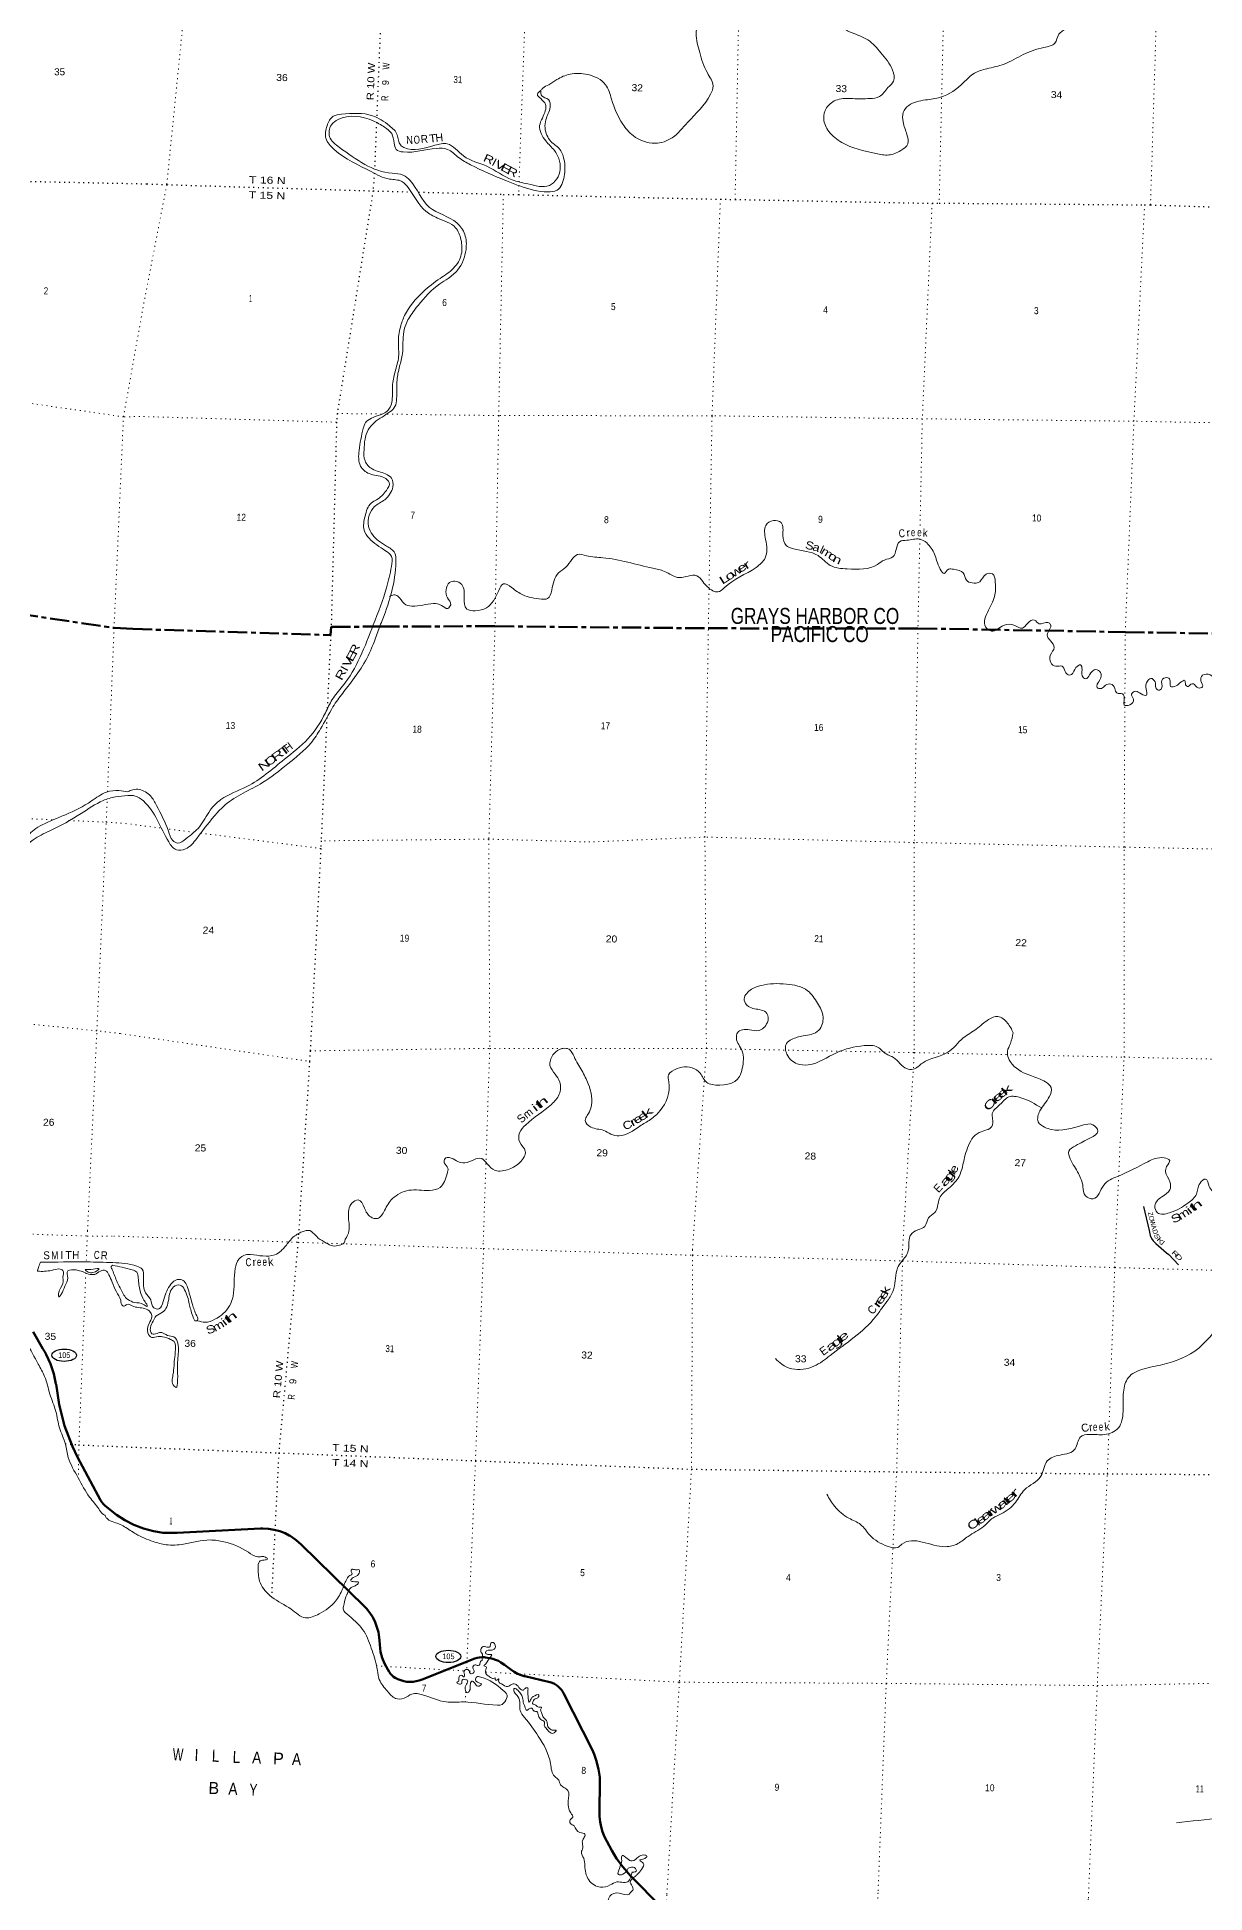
# Model space of a CAD drawing. Header units: feet. Extents: x -757852 to -501257, y -360805 to -170898.
# Drawn here: x -725307 to -696140, y -279945 to -233572 of the extents above; entities that cross this region are included whole.
import ezdxf
from ezdxf.enums import TextEntityAlignment as Align

# ---------------------------------------------------------------- set-up
doc = ezdxf.new("R2010")
doc.units = ezdxf.units.FT
doc.header["$LTSCALE"] = 80
doc.linetypes.add('DOTTED', pattern=[1.5, 0.3, -1.2])
doc.linetypes.add('LONG_DASH_SHORT_DASH', pattern=[9.9, 6, -1.2, 1.5, -1.2])
for name, color, linetype, lineweight in [('11', 7, 'LONG_DASH_SHORT_DASH', 60), ('17', 7, 'Continuous', 25), ('23', 7, 'Continuous', 70), ('29', 7, 'Continuous', 25), ('39', 7, 'Continuous', 13), ('41', 7, 'Continuous', 13), ('6', 7, 'DOTTED', 25), ('7', 7, 'DOTTED', 13)]:
    doc.layers.add(name, color=color, linetype=linetype, lineweight=lineweight)
doc.layers.add('12', color=7, linetype='Continuous')
doc.layers.add('30', color=7, linetype='Continuous')

msp = doc.modelspace()

# ---------------------------------------------------------------- linework, layer by layer
at = {"layer": '11'}
for p, q in [((-722914.39, -248361.37), (-717975.99, -248516.07)), ((-717962.57, -248307.09), (-716739.82, -248302.72))]:
    msp.add_line(p, q, dxfattribs=at)
for points in [[(-754306.38, -246500.96), (-748082.39, -246803), (-742945.33, -246999.35), (-737790.86, -247216.36), (-732698.64, -247435.43), (-728117.3, -247634.34), (-723385.15, -248336.73), (-723385.15, -248336.73), (-722914.39, -248361.37)], [(-717962.5, -248304.62), (-717962.57, -248307.09), (-717975.99, -248516.07)], [(-716739.82, -248302.72), (-713871.17, -248292.46), (-708541.14, -248345.58), (-703306.31, -248347.97), (-698128.04, -248439.5), (-692718.48, -248526.84), (-691470.39, -248582.53)]]:
    msp.add_lwpolyline(points, dxfattribs=at)
at = {"layer": '17'}
for centre in [(-724631.55, -266509.94), (-715036.39, -274036.05)]:
    msp.add_ellipse(centre, major_axis=(-309.24, 1), ratio=0.500121, dxfattribs=at)
at = {"layer": '23'}
for points in [[(-723607.9, -270274.83), (-723650.31, -270233), (-723691.1, -270183.27), (-723726.47, -270129.55), (-724302.08, -269053.89), (-724426.2, -268788.91), (-724619.49, -268272.19), (-724757.7, -267738.11), (-724834.04, -267233.46), (-724836.15, -267222.86), (-724892.17, -266971.33), (-724974.17, -266727.04), (-725081.26, -266492.65), (-725116.18, -266428.1), (-725161.94, -266352.38), (-725406.68, -265926.5)], [(-715841.33, -274658.16), (-715918.56, -274669.41), (-715996.54, -274672.51), (-716074.42, -274667.45), (-716151.34, -274654.28), (-716226.46, -274633.14), (-716298.96, -274604.26), (-716368.05, -274567.97), (-716402.45, -274546.23), (-716436.39, -274516.13), (-716479.4, -274470.43), (-716517.4, -274420.48), (-716549.97, -274366.84), (-716632.7, -274215.89), (-716687.44, -274071.88), (-716726.83, -273922.95), (-716742.16, -273836.99), (-716757, -273635.05), (-716764.47, -273564.26), (-716784.39, -273432.28), (-716818, -273303.1), (-716864.92, -273178.15), (-716924.65, -273058.79), (-716996.53, -272946.32), (-717079.77, -272841.98), (-717122.83, -272795.81), (-718713.49, -271239.58), (-718840.99, -271127.71), (-718961, -271042.4), (-718986.05, -271024.59), (-719011, -271011.74), (-719113.09, -270959.13), (-719246.32, -270907.28), (-719384.24, -270869.64), (-719525.34, -270846.62), (-719668.08, -270838.48), (-719725.93, -270839.44), (-721807.63, -270950.1), (-722162.79, -270945.21), (-722404.38, -270906.77), (-722650.01, -270841.29), (-722887.46, -270750.49), (-723114.11, -270635.37), (-723327.49, -270497.19), (-723607.9, -270274.83)], [(-702622, -287474.05), (-710486, -279518.05), (-710677.38, -279292.52), (-710832.7, -279082.8), (-710952.67, -278881.8), (-711077, -278650.05), (-711133.29, -278541.23), (-711183.79, -278420.3), (-711221.38, -278294.76), (-711245.64, -278165.97), (-711256.3, -278035.36), (-711256.67, -278019.06), (-711254.03, -277061.06), (-711254.4, -277053.8), (-711265.16, -276953.25), (-711286.36, -276854.37), (-711344.35, -276630.07), (-711396.92, -276474.95), (-711445.16, -276366.12), (-712148.25, -274968.17), (-712176.6, -274917.57), (-712210.07, -274870.2), (-712248.32, -274826.6), (-712290.91, -274787.24), (-712337.39, -274752.54), (-712387.24, -274722.89), (-712439.91, -274698.61), (-712494.84, -274679.97), (-712504.37, -274677.38), (-713129, -274530.05), (-713140.09, -274527.43), (-713214.64, -274504.96), (-713305.56, -274467.95), (-713392.11, -274421.64), (-713473.35, -274366.54), (-713632, -274248.05), (-713720.83, -274187.8), (-713786.52, -274149.42), (-713855.86, -274118.12), (-713928.09, -274094.24), (-714002.43, -274078.04), (-714010.63, -274076.75), (-714109.95, -274060.73), (-714140.23, -274057.94), (-714199.41, -274057.21), (-714258.35, -274062.66), (-714316.39, -274074.25), (-714372.9, -274091.84), (-715692.5, -274611.86), (-715765.7, -274638.91), (-715841.33, -274658.16)]]:
    msp.add_lwpolyline(points, dxfattribs=at)
at = {"layer": '29'}
msp.add_lwpolyline([(-697671.91, -262794.57), (-697527.54, -263390.47), (-697502.27, -263521.65), (-697473.51, -263592.62), (-697431.68, -263649.66), (-697367.13, -263720.2), (-697095.4, -263947.08), (-697043.44, -263989.55), (-696799.75, -264249.47)], dxfattribs=at)
at = {"layer": '39'}
msp.add_line((-714194.66, -274135.07), (-714184.53, -273977.75), dxfattribs=at)
for points in [[(-698415.83, -231858.21), (-698374.96, -232252.81), (-698455.9, -232741.86), (-698631.81, -233093.64), (-698853.02, -233174.55), (-699620.18, -233378.45), (-699786.17, -233501.02), (-699884.27, -233719.93), (-700160.5, -233829.64), (-700679.78, -234009.65), (-701152.24, -234245.19), (-701587.49, -234362.93), (-701897.92, -234473.78), (-702165.3, -234708.5), (-702745.69, -235076.15), (-703119.33, -235143.13), (-703536.96, -235279.43), (-703674.17, -235455.07), (-703678.16, -235688.45), (-703579.86, -236008.96), (-703559.54, -236234.91), (-703736.92, -236409.53), (-704035.19, -236516.66), (-704357.92, -236480.27), (-705207.24, -236205.05), (-705529.89, -235931.16), (-705660.38, -235611.84), (-705587.05, -235339.97), (-705318.43, -235135.47), (-704931.77, -235109.08), (-704507.56, -235107.8), (-704269.05, -235057.51), (-704058.28, -234835.44), (-703917.32, -234669.96), (-703942.47, -234397.6), (-704230.85, -233963.56), (-704558.33, -233643.25), (-704963.72, -233459.84), (-705335.46, -233218.91), (-705536.7, -232992.39), (-705696.89, -232889.69), (-706595.94, -232828.57), (-706717.36, -232781.2), (-706634.5, -232608.2), (-706431.78, -232073.94), (-706451.65, -231908.39), (-706746.82, -231894.84), (-707251.38, -232206.05), (-707743.93, -232519.58), (-708006.11, -232708.14), (-708485.41, -232897.22), (-708765.31, -233149.74), (-708844.12, -233477.82), (-708757.99, -233959.05), (-708565.96, -234465.11), (-708423.62, -234792.78), (-708485.25, -235000.54), (-709060.22, -235704.45), (-709446, -236087.12), (-709871.72, -236225.23), (-710417.64, -236034.21), (-710681.56, -235743.7), (-710959.04, -235120.74), (-711108.64, -234762.69), (-711552.45, -234509.87), (-711996.44, -234498.57), (-712325.58, -234633.1), (-712529.9, -234760.74), (-712678.99, -234851.54), (-712726.64, -234906.69)], [(-723045.41, -252526.6), (-723012.63, -252522.59), (-722970.83, -252519.04), (-722910.12, -252524.96), (-722883.94, -252529.36), (-722654.1, -252660), (-722020.97, -253680.47), (-721827.1, -253880.64), (-721599.36, -253858.26), (-721321.26, -253597.64), (-720804.04, -252950.63), (-720610.17, -252760.32), (-719681.11, -252202.29), (-719047.9, -251735.34), (-718465.33, -251204.72), (-718229.3, -250860.51), (-717917.58, -250308.9), (-717798.36, -250128.77), (-717546.73, -249803.07), (-716953.13, -248844.02), (-716817.09, -248479.15), (-716672.81, -248106.44), (-716344.7, -246683.73), (-716375.22, -246463.56), (-716581.82, -246289.24), (-716934.35, -246004.52), (-717029.62, -245800.82), (-717014.29, -245517.42), (-716878.11, -245303.51), (-716624.39, -245130.83), (-716423.09, -244807.88), (-716455.82, -244595.7), (-716601.75, -244485.32), (-716936.36, -244364.09), (-717116.12, -244162.26), (-717141.07, -243881.86), (-717037.83, -243385.33), (-716880.28, -243200.14), (-716495.55, -242936.2), (-716369.58, -242806.56), (-716328.3, -242608.35), (-716318.19, -242137.63), (-716255.36, -241805.11), (-716182.74, -241482.91), (-716148.47, -240932.29), (-716023.35, -240601.36), (-715789.86, -240277.22), (-715251.32, -239739.43), (-715040.72, -239601.89), (-714806.26, -239396.51), (-714593.86, -238876.6), (-714626.42, -238501.4), (-714822.14, -238216.65), (-715507.68, -237826.84), (-715988.99, -237156.43), (-716162.37, -237019.18), (-716440.69, -236975.86), (-717754.88, -236328.53), (-718003.29, -236060.56), (-717957.57, -235767.86), (-717787.09, -235627.28), (-716913.53, -235663.6), (-716630.12, -235821.77), (-716451.34, -235983.31), (-716391.05, -236218.32), (-716336.98, -236382.73), (-716167.61, -236441.39), (-715337.05, -236351.82), (-715054.24, -236377.13), (-714778.05, -236581.41), (-714483.11, -236760), (-713584.82, -237163.27), (-713248.4, -237292.59), (-712552.62, -237441.13), (-712320.24, -237394.71), (-712142.74, -237059.08), (-712149.49, -236618.11), (-712265.46, -236359.54), (-712471.96, -236181.19), (-712620.02, -235841.3), (-712600.68, -235636.49), (-712492.1, -235323.25), (-712537.51, -235134.91), (-712701.88, -235038.15), (-712726.64, -234906.69)], [(-712726.64, -234906.69), (-712811.5, -235001.14), (-712727.85, -235109.94), (-712608.77, -235247.83), (-712688.04, -235594.01), (-712755.23, -235783.51), (-712604.24, -236165.75), (-712387.3, -236406.76), (-712275.9, -236608.86), (-712327.16, -237116.78), (-712510.21, -237277.16), (-713048.06, -237241.34), (-713441.5, -237140.75), (-714078.01, -236798.49), (-714656.37, -236540.23), (-715066.8, -236239.95), (-715373.25, -236274.42), (-716144.67, -236331.27), (-716233.47, -236266.62), (-716313.39, -236012.99), (-716506.59, -235786.67), (-716932.37, -235536.32), (-717701.41, -235500.65), (-717913.8, -235551.6), (-718066.62, -235787.23), (-718094.73, -236098.48), (-717888.92, -236381.48), (-716964.27, -236932.35), (-716506.7, -237119.1), (-716196.6, -237177.31), (-716022.19, -237352.83), (-715600.52, -237919.08), (-715309.49, -238093.54), (-714857.34, -238334.5), (-714720.24, -238631.85), (-714711.58, -238998.39), (-714903.46, -239345.74), (-715243.79, -239602.76), (-715662.48, -239936.28), (-716127.97, -240526.24), (-716234.02, -240819.42), (-716284.08, -241202.57), (-716279.13, -241556.94), (-716367.37, -241939.13), (-716430.82, -242295.78), (-716439.72, -242641.75), (-716519.96, -242869.16), (-716763.12, -243021.97), (-717103.59, -243206.53), (-717159.6, -243352.04), (-717264.14, -243898.85), (-717228.02, -244292.26), (-717015.76, -244480.82), (-716644.36, -244578.83), (-716510.85, -244702.99), (-716584.23, -244898.37), (-716827.45, -245131.7), (-716960.27, -245214.87), (-717115.51, -245545.03), (-717138.53, -245892.65), (-717017.04, -246092.99), (-716604.97, -246407.4), (-716457.81, -246548.01), (-716456.24, -246799.64), (-716578.44, -247329.91), (-716909.94, -248259.41), (-717677.16, -249793.72), (-717937.03, -250127.26), (-718106.29, -250455.05), (-718539.08, -251102.2), (-719131.34, -251618.49), (-720067.57, -252299.13), (-720715.24, -252624.81), (-720985.51, -252893.68), (-721251.37, -253303.55), (-721590.88, -253606.88), (-721796.69, -253714.36), (-721915.57, -253646.92), (-722026.09, -253410.63), (-722327.32, -252772.98), (-722475.95, -252533.71), (-722755.29, -252373.63), (-722914.21, -252377.64), (-723042.89, -252431.15)], [(-716506.08, -247550.78), (-716396.11, -247509.66), (-716296.43, -247542.38), (-716142.43, -247729.46), (-715947, -247790.79), (-715402.55, -247726.15), (-715208.71, -247771.34), (-715049.85, -247847.84), (-714977.1, -247755.09), (-715059.14, -247583.93), (-715092.19, -247383.83), (-715007.12, -247202.84), (-714871.53, -247168.05), (-714702.83, -247252.85), (-714638.89, -247580.54), (-714577.83, -247863.88), (-714367.82, -247905.45), (-714084.54, -247834.16), (-713775.77, -247397.21), (-713660.97, -247233.07), (-713456.27, -247324.83), (-713175.6, -247511.1), (-712711.84, -247613.48), (-712556.78, -247603.34), (-712454.81, -247390.57), (-712284.97, -246962.15), (-712104.4, -246819.82), (-711948.6, -246624.52), (-711808.78, -246503.29), (-711588.35, -246531.04), (-711175.53, -246581.8), (-709931.83, -246842.9), (-709640.37, -246922.78), (-709266.46, -247079.22), (-709046.28, -247038.53), (-708827.04, -247034.05), (-708677.98, -247178.73), (-708426.57, -247408.55), (-708304.69, -247437.81), (-708145.14, -247331.17), (-707350.03, -246822.06), (-707122.87, -246588.32), (-707110.92, -246123.68), (-707105.93, -245773.59), (-706917.79, -245649.57), (-706726.22, -245704.76), (-706678.25, -246028.02), (-706598.17, -246275.61), (-706417.37, -246358.71), (-705802.58, -246529.34), (-705495.23, -246772.65), (-705071.34, -246861.93), (-704312.53, -246748.4), (-704144.89, -246639.95), (-703929.71, -246558.88), (-703850.57, -246373.71), (-703765.19, -246180.65), (-703581.33, -246145.07), (-703266.99, -246116.84), (-703088.51, -246211.96), (-702894.65, -246490.63), (-702749.48, -246864.66), (-702651.77, -246973.83), (-702542.55, -246869.93), (-702415.93, -246871.14), (-702173, -246961.86), (-702095.29, -247144.98), (-701954.26, -247210.96), (-701764.53, -247181.58), (-701604.81, -246990.41), (-701445.89, -246986.4), (-701374.37, -247175.4), (-701382.85, -247505.28), (-701545.63, -247893.62), (-701616.72, -248312.47), (-701472.65, -248416.77), (-701165.4, -248273.64), (-700887.95, -248272.65), (-700698.8, -248343.88), (-700571.04, -248222.34), (-700396.04, -248140.25), (-700275.87, -248235.89), (-700059.87, -248201.14), (-699996.67, -248245.01), (-700075.93, -248512.7), (-699993.26, -248659.72), (-699902.98, -248823.04), (-700000.57, -249021.83), (-699991.01, -249197.18), (-699864.87, -249294.99), (-699707.96, -249290.93), (-699630.91, -249421.71), (-699518.72, -249515.14), (-699469.99, -249496.25), (-699359.06, -249325.98), (-699242.74, -249258.49), (-699205.45, -249372.15)], [(-699205.45, -249372.15), (-699172.61, -249580.3), (-699119.09, -249609.84), (-699017.86, -249503.73), (-698863.82, -249376.82), (-698744.98, -249446.27), (-698761.85, -249633.02), (-698831.16, -249826.49), (-698725.15, -249847.31), (-698618.61, -249769.51), (-698491.16, -249738.53), (-698389.38, -249845.79), (-698336.03, -249959.86), (-698193.96, -249985.61), (-698153.02, -250113.46), (-698156.64, -250254.26), (-698014, -250257.89), (-697923.89, -250115.26), (-697972.92, -249989.23), (-697870.55, -249917.36), (-697731.58, -249985.3), (-697595.64, -250014.93), (-697607.83, -249863.66), (-697572.57, -249665.3), (-697492.4, -249596.89), (-697384.08, -249684.19), (-697365.5, -249821.52), (-697299.01, -249893.66), (-697210.86, -249827.47), (-697214.24, -249646.24), (-697089.82, -249576.95), (-697012.66, -249625.2), (-696996.97, -249796.69), (-696857.94, -249784.12), (-696740.99, -249692.5), (-696637.29, -249646.83), (-696619.94, -249753.95), (-696574.87, -249799.38), (-696491.05, -249745.15), (-696424.34, -249730.75), (-696310.41, -249834.29), (-696199.08, -249804.92), (-696239.61, -249660.98), (-696195.75, -249519.19), (-696006.44, -249505.89), (-695873.91, -249668.27), (-695741.44, -249832.66), (-695636.09, -249801.13), (-695591.59, -249868.68), (-695549.73, -250038.82), (-695440.32, -250005.37), (-695272.52, -249890.89), (-695171.31, -250020.27), (-695064.55, -250167.9), (-694926.79, -250127.13), (-694893.76, -250015.25), (-694957.31, -249906.96), (-694965.6, -249838.32), (-694884.11, -249874.61), (-694855.52, -249857.22), (-694859.93, -249716.22), (-694822.72, -249598.41), (-694724.65, -249693.49), (-694569.35, -249751.79), (-694492.27, -249647.08), (-694376.05, -249583.61), (-694252.16, -249534.44), (-694224.22, -249386.2), (-694232.49, -249239.06), (-694094.18, -249254.66), (-693991.36, -249243.19), (-693946.63, -249145.7), (-694010.24, -249039.42), (-693907, -249011.86), (-693776.52, -249019.2), (-693791.81, -248910.13), (-693827.7, -248820.65), (-693708.39, -248715), (-693563.26, -248622.08), (-693538.71, -248761.59), (-693459.39, -248882.36), (-693392.46, -248781.41), (-693267.94, -248629.6), (-693123.54, -248564.84), (-693026.32, -248458.63), (-693138.91, -248302.79), (-693065.55, -248264.4), (-692866.76, -248273.49), (-692760.27, -248197.7), (-692788.58, -247969.54), (-692696, -247887.36), (-692591.33, -247960.47), (-692472.86, -248044), (-692251.82, -248047.61), (-692110.62, -248029.06), (-692136.31, -247933.81), (-692213.73, -247895.61)], [(-726904.41, -250618.61), (-726965.54, -250520.16), (-726993.09, -250503.2), (-726904.73, -250499.96), (-726893.83, -250536.5), (-726826.2, -250619.07), (-726838.41, -250753.42), (-726957.01, -250954.79), (-727074.99, -251264.76), (-727238.99, -251571.28), (-727292.34, -251867.21), (-727268.79, -252012.74), (-727233.66, -252044.01), (-727153.5, -251982.19), (-727080.23, -251948.31), (-727072.84, -252033), (-727200.09, -252125.51), (-727209.61, -252173.47), (-727201.21, -252290.36), (-727213.61, -252495.09), (-727240.91, -252534.44), (-727299.9, -252753.78), (-727433.91, -252934.55), (-727830.56, -253111.06), (-728195.09, -253286.56), (-728463.55, -253597.82), (-728616.79, -253751.85), (-728689.8, -253842.05), (-728695.5, -253896.16), (-728575.08, -253893.93), (-728219.69, -253818.68), (-727648.75, -253778.39), (-727069.61, -253861.02), (-726691.05, -254007.7), (-726397.72, -254057.18), (-726035.89, -253903.7), (-725534.66, -253525.39), (-725383.74, -253381.34), (-725181.22, -253255.02), (-724599.7, -253003.91), (-723949.11, -252660.48), (-723571.12, -252439.14), (-723263.02, -252400.61), (-723042.89, -252431.15)], [(-723045.41, -252526.6), (-723350.12, -252556.72), (-723659.92, -252649.5), (-724209.62, -252974), (-724991.4, -253407.81), (-725407.59, -253631.96), (-725902.18, -254054.72), (-726205.4, -254193.96), (-726673.32, -254211.36), (-727182.2, -254062.57), (-727861.17, -254029.08), (-728634.06, -254177.62), (-728975.79, -254329.71), (-729501.57, -254787.69), (-730165.49, -255623.38), (-730654.87, -256265.5), (-730929.34, -256833.96), (-730974.36, -257313.15), (-730866.51, -257779.06), (-730671.93, -258229.62), (-730311.77, -258773.88), (-729931.58, -259190.07), (-729342.41, -259787.81), (-728837.65, -260326.58), (-728217.86, -260778.49), (-727663.39, -261073.5), (-727287.52, -261177.87), (-727122.32, -261219.28), (-727081.61, -261200.46), (-727075.79, -261142.32), (-727127.52, -261064.28), (-727313.76, -260925.68), (-727574.59, -260734.45), (-727862.85, -260586.6), (-728263.71, -260254.21), (-728586.29, -259727.22), (-728638.66, -259154.47), (-728657.39, -258661.21), (-728705.11, -258583.29), (-728711.81, -258540.84), (-728644, -258424.34), (-728581.5, -258285.55), (-728613.75, -258097.52), (-728625.91, -258036.81), (-728544.62, -258003.18), (-728426.26, -258002.89), (-728392.95, -258092.42), (-728442.35, -258197.44), (-728456.75, -258402.1), (-728428.63, -258722.72), (-728459.68, -259333.06), (-728401.93, -259604.34), (-728259.21, -259852.17), (-728092.25, -260094.73), (-727845.51, -260287.52), (-727344.02, -260544.66), (-727117.07, -260664.43), (-726998.4, -260654.1), (-726964.39, -260592.84), (-726983.75, -260505.76), (-727057.64, -260431.03), (-727179.57, -260352.78), (-727219.21, -260273.1), (-727228.11, -260172.28), (-727299.94, -260031.26), (-727382.36, -259908), (-727406.72, -259852.94), (-727386.68, -259853.57), (-727312.22, -259910.22), (-727229.05, -260009.36), (-727151.08, -260210.91), (-727106.05, -260310.86), (-727005.67, -260372.35), (-726881.17, -260561.28), (-726846.1, -260594.56), (-726801.45, -260642.22), (-726804.76, -260684.35), (-726892.19, -260721.81), (-726975.79, -260765.42), (-726982.36, -260783.31), (-726989.38, -260815.26), (-726950.11, -260842.64), (-726861.81, -260905.76), (-726700.24, -261128.04), (-726628.09, -261194.66), (-726500.9, -261361.56), (-726306.2, -261550.7), (-726180.26, -261822.13), (-726151.45, -262056.3), (-726126.71, -262228.01), (-726038.66, -262363.51)], [(-717604.52, -263603.13), (-717530.13, -263455.9), (-717530.18, -263067.44), (-717440.46, -262705.42), (-717291.68, -262626.68), (-717132.11, -262832.02), (-716975.02, -263055.4), (-716809.16, -263093.84), (-716631.1, -262893.07), (-716430.47, -262596.27), (-716021.07, -262389.31), (-715504.44, -262390.38), (-715239.24, -262318.63), (-715067.56, -261974.8), (-715047.87, -261834.41), (-715136.92, -261701.31), (-715116.09, -261595.17), (-715012.91, -261569.62), (-714832.11, -261652.71), (-714622.3, -261702.33), (-714203.43, -261596.25), (-714062.09, -261728.67), (-713869.25, -261890.57), (-713512.57, -261857.38), (-713244.88, -261689.08), (-713113.13, -261412.66), (-713254.09, -261187.68), (-713256.07, -260952.13), (-713104.14, -260750.7), (-712461.81, -260241.72), (-712266.34, -259989.07), (-712254.5, -259685.45), (-712367.96, -259485.31), (-712497.13, -259270.68), (-712421.94, -259004.9), (-712259.61, -258868.14), (-712020.28, -258864.17), (-711896.25, -259044.45), (-711702.3, -259397.59), (-711540.02, -259731.81), (-711475.13, -260335.27), (-711564.27, -260518.17), (-711615.8, -260645.67), (-711479.26, -260808.15), (-711155.77, -260892.87), (-710975.12, -260982), (-710769.23, -261027.5), (-710252.36, -260785.03), (-709984.73, -260618.75), (-709750.01, -260403.32), (-709528.26, -259676.33), (-709537.82, -259500.98), (-709442.98, -259408.79), (-708948.33, -259326.78), (-708744.82, -259464.8), (-708579.8, -259692.41), (-708446.44, -259744.11), (-707761.85, -259546.17), (-707694.19, -259338.57), (-707699.19, -258907.72), (-707841.53, -258580.04), (-707814.11, -258451.93), (-707514.66, -258377.02), (-707292.02, -258396.78), (-707067.7, -258195.17), (-707077.93, -257967.48), (-707222.52, -257883.29), (-707539.88, -257794.7), (-707646.39, -257637.01), (-707495.17, -257385.24), (-707216.72, -257267.54), (-706592.69, -257235.11), (-706062.22, -257401.58), (-705812.94, -257713.86), (-705677.09, -258059.48), (-705782.11, -258390.92), (-706173.73, -258531.91), (-706463.45, -258619.14), (-706586.58, -258716.64), (-706577.55, -258990.6), (-706322.28, -259226.55), (-706045.55, -259253.72), (-705340.14, -258949.64), (-704650.1, -258773.97), (-704315.32, -258810.67), (-704102.59, -258981.13), (-703915.97, -259072.43), (-703587.34, -259348.48), (-703422.81, -259360.72), (-703193.71, -259207.55), (-702557.59, -258939.94), (-702176.46, -258581.31), (-701849.06, -258358.17), (-701547.53, -258124.32), (-701308.34, -258047.88), (-701069.23, -258208.95), (-700926.67, -258450.08)], [(-700926.67, -258450.08), (-700997.95, -258719.99), (-701069.32, -258915.42), (-700949.02, -259240.52), (-700474, -259530.36), (-700118.01, -259680.31), (-699978.94, -259822.73), (-700025.02, -260051.01), (-700259.19, -260401.31), (-700302.39, -260673.94), (-700141.17, -260814.91), (-699973.71, -260869.49), (-699194.97, -260762.51), (-698941.32, -260748.83), (-698812.71, -260907.09), (-698996.01, -261077.53), (-699372.96, -261273.24), (-699539.36, -261411.91), (-699502.09, -261604.06), (-699296.34, -261967.57), (-699184.08, -262292.46), (-699119.77, -262527.58), (-698930.67, -262600.82), (-698666.52, -262257.33), (-698319.19, -262040.74), (-697563.96, -261675.53), (-697159.36, -261577.14), (-697018.28, -261641.11), (-697094.48, -261790.12), (-697120.05, -261924.33), (-697014.01, -262178.62), (-697013.16, -262379.91), (-697210.48, -262547.99), (-697387.3, -262778.98), (-697325.3, -262947.61), (-697021.83, -262951.31), (-696565.29, -262709.32), (-696348.45, -262485.39), (-696260.99, -262211.87), (-696121.59, -262106.73), (-696029.86, -262292.22), (-695830.17, -262500.59), (-695610.99, -262576.62), (-695423.64, -262561.26), (-695365.87, -262425.86), (-695465.58, -262238.15), (-695499.45, -261991.74), (-695341.22, -261780.4), (-694928.33, -261672.15), (-694574.78, -261526.17), (-694412.96, -261409.52), (-694262.35, -261493.87), (-694195.65, -261636.46), (-694000.06, -261691.75), (-693741.11, -261706.39), (-693400.19, -261660.73), (-693318.65, -261773.5), (-693514.68, -261891.29), (-693623.85, -261993.17), (-693564.57, -262111.42), (-693400.51, -262220.26), (-693280.26, -262468.87), (-693200.75, -262738.59), (-693300.93, -263037.95), (-693569.8, -263252.51), (-693795.77, -263518.48), (-693907.7, -263805.47), (-693934.35, -263981.91), (-693834.37, -264081.06), (-693689.25, -263988.15), (-693539.57, -263718.22), (-693261.69, -263544.15), (-692862.55, -263423.48), (-692695.55, -263496.16), (-692758.11, -263661.63), (-692847.36, -263927.05), (-692803.58, -264022.76), (-692647.4, -264046.86), (-692547.61, -263997.07), (-692533.69, -263846.47), (-692504.66, -263656), (-692455.15, -263606.94), (-692311.48, -263648.84), (-692212.66, -263870.74), (-692137.37, -264069.91), (-692099.01, -264219.82), (-692046.63, -264293.62), (-692008.04, -264324.13), (-691983.38, -264335.48), (-691965.92, -264339.56), (-691947.12, -264339.56)], [(-700221.29, -260330.44), (-700735.29, -260075.2), (-701036.33, -260055.47), (-701258.38, -260247.06), (-701448.95, -260465.63), (-701442.48, -260604.67), (-701459.4, -260793.44), (-701774.83, -260942.41), (-702066.13, -261325.46), (-702140.6, -261563.08), (-702279.54, -262040.59), (-702532.35, -262334.06), (-702768, -262585.69), (-702817.63, -262795.76), (-702885.7, -262940.96), (-703040.05, -263079.94), (-703135.94, -263290.85), (-703311.1, -263378.98), (-703487.08, -263499.29), (-703533.82, -263675.22), (-703544.87, -263870.17), (-703560.14, -263929.68), (-703579.84, -263995.21), (-703597.21, -264020.74), (-703604.69, -264032.89), (-703610.26, -264039.92)], [(-718926.1, -263565.29), (-718683.2, -263422.53), (-718497.59, -263397.06), (-718346, -263521.69), (-718285.04, -263583.75)], [(-721293.35, -265647.83), (-721111.29, -265687.58), (-720864.4, -265612.24), (-720501.86, -265275.74), (-720413.19, -265035.62), (-720360.15, -264339.55), (-720267.46, -264111.42), (-720098.61, -264000.19), (-719973.62, -263995.01), (-719372.61, -264000.19), (-719213.75, -263900.97), (-719127.87, -263809.85), (-719037.02, -263701.73), (-718926.1, -263565.29)], [(-718285.04, -263583.75), (-718088, -263706.05), (-717921, -263778.05), (-717752, -263759.05), (-717639, -263701.05), (-717621.04, -263658.18), (-717615.03, -263623.92), (-717604.52, -263603.13)], [(-725225.01, -264187.72), (-725273.9, -264321.47), (-725301.83, -264411.4)], [(-725225.01, -264187.72), (-724063.53, -264178.42), (-723416.27, -264194.87)], [(-723419.62, -264263.22), (-723459.07, -264292.86), (-723436.21, -264355.64), (-723422.26, -264381.01)], [(-723416.27, -264194.87), (-722813.23, -264282.92), (-722680.12, -264359.74), (-722649.83, -264573.7), (-722596.31, -264950.62), (-722471.07, -265126.45), (-722390.79, -265325.34), (-722264.75, -265354.17), (-722161, -265171.02), (-721994.55, -264773.8), (-721844.74, -264633.59), (-721689.75, -264626.38), (-721537.44, -264857.17), (-721427.91, -265241.02), (-721319.51, -265526.87), (-721299.37, -265633.84), (-721335.34, -265653.89), (-721419.5, -265537), (-721507.93, -265224.13), (-721622.41, -264873.28), (-721736.57, -264758.44), (-721898.51, -264801.66), (-722021.08, -265116.83), (-722171.64, -265436.04), (-722338.5, -265535.27), (-722411.33, -265660.37), (-722478.11, -265822.46), (-722438.9, -265973.41), (-722311.91, -265964.23), (-722188.94, -265942.06), (-722053.84, -266013.88), (-721891.79, -266050.66), (-721792.58, -266209.52), (-721796, -266625.52), (-721803.19, -267218.53), (-721833.06, -267312.58), (-721885.1, -267279.65), (-721913.49, -266997.69), (-721871.1, -266555.63), (-721850.45, -266298.6), (-721887.63, -266169.65), (-721971.71, -266113.77), (-722172.8, -266049.04), (-722285.81, -266041.2), (-722438.77, -266066.41), (-722540.93, -265951.55), (-722510.25, -265718.51), (-722443.48, -265549.41), (-722475.64, -265438.46), (-722623.77, -265340.66), (-722930.86, -265278.08), (-723066.91, -265239.27), (-723131.85, -265284.36), (-723167.86, -265275.41), (-723219.06, -265133.48), (-723327.34, -264924.63), (-723431.77, -264680.33)], [(-723419.62, -264263.22), (-722933.1, -264375.09), (-722816.02, -264433.93), (-722780.82, -264579.88), (-722730.37, -264907.81), (-722642.06, -265130.69), (-722569.91, -265237.59), (-722554.85, -265285.57), (-722634.9, -265249.68), (-722868.98, -265191), (-723044.08, -265113.24), (-723208.41, -264878.47), (-723306.68, -264681.6), (-723422.26, -264381.01)], [(-703610.26, -264039.92), (-703728.34, -264184.66), (-703815.14, -264329.78), (-703907.44, -264840.91), (-704045.06, -265116.1), (-704196, -265322.05), (-704363.47, -265548.54), (-705497.14, -266514.1), (-705903.77, -266785.66), (-706453.68, -266848.42), (-706704.84, -266735.76), (-706867.03, -266594.98)], [(-725534.55, -264422.38), (-725628.23, -264457.25), (-725773.04, -264564.98), (-725995.84, -265055.21), (-726012.61, -265290.12), (-725857.31, -265661.12), (-725278.05, -266732.12), (-725119.49, -267040.85), (-724987.66, -267479.75), (-724839.75, -267918.97), (-724747.4, -268322.91), (-724600.9, -268731.94), (-724529.22, -269065.1), (-724280.22, -269572.65), (-723996.59, -270056.76), (-723767.42, -270350.8), (-723675.37, -270469.23), (-723614.71, -270504.81)], [(-723431.77, -264680.33), (-723515.39, -264496.83), (-723603.71, -264392.55), (-723688.03, -264388.88), (-723832.43, -264476.52), (-723983.42, -264491.64), (-724140.95, -264432.24), (-724282.74, -264389.24), (-724499.68, -264386.98), (-724540.21, -264404.27), (-724541.59, -264573.14), (-724612.14, -264784.88), (-724712.86, -264998.03), (-724764.11, -265049.3), (-724772.74, -264978.75), (-724665.04, -264717.48), (-724656.83, -264508.54), (-724652.84, -264410.1), (-724680.32, -264377.39), (-724899.35, -264379.11), (-725249.69, -264413.14), (-725301.57, -264410.56)], [(-724109.46, -264364.5), (-723906.37, -264356.43), (-723761.53, -264347.22), (-723851.43, -264421.86), (-723970.49, -264447.66), (-724082.03, -264399.22), (-724109.46, -264364.5)], [(-695791.14, -265783.74), (-696088.65, -266136.15), (-696293.38, -266331.44), (-697187.82, -266742.67), (-697688.66, -266857.36), (-698050.37, -267066.85), (-698171.87, -267431.02), (-698183.2, -267917.04), (-698297.65, -268321.2), (-698646.41, -268491.68), (-699020.42, -268488.19), (-699248.33, -268552.5), (-699378.92, -268847.68), (-699757.71, -269005.21), (-700077.51, -269151.65), (-700239.98, -269535.87), (-700642.52, -269870.42), (-700871.08, -270189.74), (-701224.69, -270472.23), (-701433.54, -270578.51), (-701668.25, -270789.84), (-702052.92, -271035.37), (-702307.67, -271217.72), (-702620.56, -271294.15), (-703706.65, -271230.64), (-703811.54, -271310.78), (-704053.57, -271288.12), (-704510.96, -271003.75), (-704737.32, -270742.06), (-705029.54, -270581.46), (-705385.95, -270286.95), (-705583.37, -269985.22)], [(-723614.71, -270504.81), (-723602.7, -270529.83), (-723590.7, -270552.47), (-723536.52, -270611.92), (-723430.44, -270668.78), (-723267.37, -270721.55), (-723123.27, -270795.35), (-722840.02, -270975.96), (-722406.76, -271165.37), (-722086.65, -271243.93), (-721648.67, -271230.33), (-720984.81, -271126.41), (-720640.75, -271170.94), (-720030.39, -271434.1), (-719795.23, -271545.78), (-719668.24, -271540.6), (-719582.2, -271568.48), (-719555.16, -271600.45), (-719644.12, -271629.57), (-719753.07, -271661.72), (-719786.83, -271837.76), (-719735.34, -272192.69), (-719446.85, -272552.3), (-718963.43, -272857.63), (-718606.13, -273073.14), (-718262.27, -272971.67), (-717852.7, -272656.1), (-717677.13, -272352.55)], [(-717677.13, -272352.55), (-717566.48, -272089.71), (-717496.58, -272014.61), (-717435.64, -271975.53), (-717464.72, -271916.57), (-717441.8, -271859.54), (-717354.78, -271873.42), (-717266.78, -271872.3), (-717276.63, -271981.31), (-717411.52, -272064.5), (-717474.41, -272138.58), (-717373.37, -272168.44), (-717276.35, -272186.31), (-717328.26, -272251.38), (-717462.17, -272315.57), (-717563.02, -272479.27)], [(-717563.02, -272479.27), (-717571.93, -272493.72), (-717640.61, -272725.81), (-717659.45, -272842.84), (-717514.19, -273024.64), (-717139.66, -273416.12), (-716939.01, -273887.85), (-716808.32, -274383.67), (-716760.01, -274613.6), (-716554.6, -274907.32), (-716355.36, -275084.05), (-716141.36, -275081.75), (-715944.51, -274975.48), (-715677.48, -274995.11), (-715090.24, -275171.31), (-714654.24, -275173.71), (-713811.12, -275254.55), (-713690.15, -275236.38), (-713625.24, -275167.29), (-713569.47, -275003.21), (-713665.63, -274885.35), (-714224.09, -274552.11), (-714333.09, -274552.26), (-714356, -274618.3), (-714274.89, -274694.18), (-714205.85, -274730.09), (-714298.77, -274782.22), (-714375.88, -274704.32), (-714448.95, -274654.42), (-714489.81, -274758.48), (-714503.62, -274890.5), (-714563.55, -274943.58), (-714617.67, -274854.66), (-714585.84, -274732.61), (-714556.99, -274628.57), (-714595, -274619.62), (-714653.02, -274604.7), (-714691.98, -274629.76), (-714701.87, -274709.77), (-714779.86, -274720.88), (-714823.9, -274687.94), (-714776.95, -274651.87), (-714775.06, -274571.87), (-714712.15, -274506.79), (-714642.1, -274546.69), (-714631.18, -274484.67), (-714650.27, -274421.7), (-714572.35, -274360.59), (-714528.33, -274375.53), (-714494.22, -274454.49), (-714433.21, -274466.4), (-714388.3, -274400.34), (-714426.41, -274321.39), (-714369.52, -274242.31), (-714293.49, -274263.21), (-714252.52, -274236.15), (-714234.62, -274164.13), (-714194.66, -274135.07)], [(-714184.53, -273977.75), (-714226.01, -273887.12), (-714180.13, -273797.05), (-714071.12, -273804.9), (-713995.13, -273794.8), (-713973.26, -273700.77), (-713920.28, -273687.69), (-713873.07, -273839.63), (-713948.02, -273877.73), (-714071, -273889.9), (-714105.92, -273947.95), (-714046.87, -273986.87), (-713952.85, -273996.74), (-713957.93, -274016.55)], [(-713957.93, -274016.55), (-714064.62, -274169.89), (-714103.54, -274222.95), (-714146.48, -274268.01), (-714088.44, -274295.93), (-714111.3, -274401.96), (-714062.15, -274504.89), (-713985.08, -274558.78), (-713915.04, -274588.69), (-713869.06, -274573.63), (-713866.01, -274609.62), (-713825.98, -274632.57), (-713779.03, -274597.5), (-713777.93, -274667.5), (-713710.86, -274721.41), (-713555.76, -274791.19), (-713439.85, -274729.03), (-713339.83, -274740.9), (-713250.7, -274836.77), (-713167.64, -274880.66), (-713119.7, -274835.59), (-713047.71, -274826.5), (-713046.64, -274879.49), (-713046.48, -274997.49), (-713040.34, -275096.49), (-713018.23, -275175.46), (-712970.34, -275095.39), (-712915.42, -275040.31), (-712773.47, -275001.12), (-712803.37, -275073.16), (-712869.34, -275096.25), (-712909.28, -275139.31), (-712930.18, -275211.33), (-712847.12, -275257.22), (-712779.06, -275303.13), (-712709.05, -275306.03), (-712729.96, -275374.06), (-712707.87, -275439.03), (-712674.74, -275535.98), (-712600.61, -275623.88), (-712563.51, -275698.83), (-712559.41, -275769.82), (-712502.31, -275842.75), (-712418.26, -275880.63), (-712346.26, -275882.53), (-712395.17, -275947.6), (-712523.21, -275914.77), (-712590.33, -275830.87), (-712637.4, -275779.93), (-712637.54, -275677.93), (-712724.63, -275609.05), (-712783.76, -275520.13), (-712825.91, -275412.19), (-712893.92, -275403.28), (-712949.02, -275331.36), (-713019, -275344.46), (-713077.94, -275387.54), (-713125.08, -275283.6), (-713157.18, -275210.65), (-713180.39, -275063.68), (-713235.53, -274959.75), (-713323.66, -274861.88), (-713395.7, -274835.97), (-713389.58, -274922.97), (-713298.42, -275038.84), (-713250.14, -275238.77), (-713242.94, -275385.76), (-713129.7, -275563.61), (-712789.06, -276026.14), (-712484.11, -276715.72), (-712379.67, -277037.58), (-712279.54, -277128.44), (-712231.38, -277246.37), (-712148.29, -277310.26), (-712047.18, -277390.12), (-712043.83, -277648.12), (-712023.56, -277843.09), (-711979.42, -277947.03), (-711927.27, -278055.96), (-711994.18, -278117.05), (-711988.06, -278210.04), (-711888.98, -278265.9)], [(-692359.47, -277967.06), (-692422.78, -277981.8), (-692462.33, -277991.7), (-692703.24, -278061.51), (-692971.09, -278168.88), (-693458.05, -278203.55), (-693753.99, -278243.95), (-693993.12, -278147.28), (-694339.4, -277948.76), (-694588.41, -277940.1), (-695282.24, -278066.06), (-695741.2, -278090.69), (-696850.06, -278198.21)], [(-711888.98, -278265.9), (-711751.74, -278435.72), (-711623.69, -278478.54), (-711655.55, -278578.58), (-711689.44, -278660.63), (-711678.21, -278821.62), (-711714.07, -278923.66), (-711654.86, -279079.58), (-711628.61, -279262.55), (-711526.11, -279622.41), (-711232.86, -279804), (-710997.94, -279747.68), (-710830.04, -279672.45), (-710659.02, -279686.21), (-710585.03, -279681.11), (-710447.51, -279431.74)], [(-710546.17, -279329.58), (-710679.31, -279480.24), (-710788.3, -279486.39), (-710759.51, -279334.35), (-710705.42, -279141.72)], [(-710705.42, -279141.73), (-710692.95, -279009.26), (-710569.85, -279088.09), (-710443.76, -279146.92), (-710287.9, -279045.7), (-710159.97, -278997.53), (-710073.93, -279027.41), (-710131.85, -279084.49), (-710252.79, -279130.65), (-710169.69, -279200.54), (-710209.47, -279358.59), (-710310.31, -279479.73), (-710370.81, -279535.26)], [(-710370.81, -279535.26), (-710491.02, -279684.98), (-710451.92, -279762.93), (-710429.76, -279873.9), (-710464.71, -279912.95), (-710520.63, -279974.02), (-710770.66, -279949.37), (-711001.55, -280027.69), (-711042.35, -280172.74), (-710966.88, -280520.64), (-711013.67, -280672.7), (-711126.53, -280768.86), (-711177.57, -280743.93), (-711217.45, -280828.98), (-711326.6, -280721.13), (-711713.92, -280485.67), (-711906.91, -280493.93), (-712061.77, -280598.14), (-712112.7, -280649.21), (-712060.59, -280726.14), (-712086.46, -280820.18), (-712164.48, -280805.29), (-712198.63, -280697.33), (-712362.63, -280700.56), (-712633.42, -280855.93), (-712922.14, -281055.33), (-713075.01, -281153.54), (-713106.92, -281218.58), (-712892.67, -281396.29), (-712647.28, -281677.95), (-712591.24, -281709.87), (-712496.27, -281691.74), (-712478.03, -281864.72), (-712446.93, -281937.68), (-712375.94, -281930.58), (-712333.82, -282014.52), (-712225.76, -282062.37), (-712178.59, -282180.31), (-712089.45, -282286.18), (-712037.31, -282384.11), (-711889.1, -282535.91), (-711825.91, -282673.82), (-711751.89, -282693.72), (-711708.77, -282780.66), (-711622.6, -282900.54), (-711521.38, -283059.4), (-711414.26, -283148.26), (-711338.01, -283331.15), (-711099.51, -283695.82), (-711015.34, -283819.71), (-710919.32, -283833.58), (-710933.46, -283726.6), (-710937.55, -283664.6), (-710858.52, -283688.49), (-710830.36, -283801.45), (-710829.17, -283942.45), (-710777.01, -284055.38), (-710635.63, -284334.19), (-710528.47, -284451.04), (-710428.46, -284452.9)], [(-710450.66, -279432.97), (-710431.38, -279426.9), (-710344.41, -279404.78), (-710359.51, -279333.8), (-710495.54, -279310.99), (-710546.17, -279329.58)]]:
    msp.add_spline(points, degree=3, dxfattribs=at)
at = {"layer": '6'}
msp.add_line((-716831.12, -235701.62), (-716876.26, -236807.33), dxfattribs=at)
for points in [[(-716048.07, -217860.45), (-716176.62, -221399.96), (-716341.74, -226723.48), (-716681.49, -232036.51), (-716825.96, -235575.17)], [(-753957.94, -235949.94), (-752882, -235967.53), (-747620.69, -236232.15), (-742362.77, -236476.56), (-737025, -236669.19), (-732150.96, -236873.32), (-727272.85, -237139.93), (-722562.38, -237238.77)], [(-722561.83, -237238.78), (-722068.87, -237259.34), (-716916.37, -237414.61), (-715956.24, -237440.24)], [(-716883.04, -236969.41), (-716916.37, -237414.61), (-717811.36, -242977.18), (-717826.99, -243194.16), (-717962.33, -248298.2)], [(-715779.06, -237444.96), (-713661.87, -237501.46), (-713282.11, -237509.11), (-708241.13, -237623.31), (-707873.38, -237628.64), (-702952.58, -237725.69), (-702775.53, -237720.13), (-697646.3, -237764.12), (-697497.53, -237763.88), (-692261.11, -237939.4), (-691148.78, -237958.29)], [(-717975.93, -248515.08), (-717975.99, -248516.07), (-718061.43, -250370.87)], [(-718070.94, -250577.29), (-718212.79, -253656.62), (-718219.72, -253847.65), (-718486.49, -258902.9), (-718501.36, -259168.2), (-718784.98, -263566.84)], [(-718785.06, -263568.69), (-718790.04, -263688.39), (-719271.8, -268950.05), (-719452.94, -272548.18)], [(-724603.22, -268724.62), (-724274, -268748.05), (-723560.6, -268780.3)], [(-723560.6, -268780.3), (-719271.8, -268950.05), (-714358.53, -269146.29), (-708962.23, -269357.87), (-703839.14, -269421.82), (-698576.06, -269474.58), (-693285.01, -269507.3), (-692107, -269523.05)]]:
    msp.add_lwpolyline(points, dxfattribs=at)
at = {"layer": '7'}
for p, q in [((-713273.89, -237283.57), (-713282.11, -237509.11)), ((-716708.32, -242991.5), (-717811.36, -242977.18)), ((-717826.99, -243194.16), (-722746.34, -243051.11)), ((-727596.55, -253009.91), (-724889.57, -253130.57)), ((-722231.77, -253334.88), (-723068.4, -253227.76)), ((-721386.21, -253442.95), (-722050.93, -253357.99)), ((-718219.72, -253847.65), (-721213.13, -253465.07)), ((-723230.48, -258471.58), (-718501.36, -259168.2)), ((-724048.05, -263402.59), (-724079.37, -264178.31)), ((-724086.97, -264366.24), (-724088.24, -264397.76)), ((-716836.26, -274272.54), (-714632.74, -274397.69)), ((-714509.91, -274404.38), (-714394.97, -274410.45)), ((-714602.7, -274913.06), (-714613.69, -275176.18)), ((-714596.86, -274773.04), (-714596.82, -274772.18))]:
    msp.add_line(p, q, dxfattribs=at)
for points in [[(-712755.39, -217963.57), (-712819.59, -221720.89), (-712937.73, -227015.41), (-713090.58, -232252.69), (-713270.71, -237196.27)], [(-707873.38, -237628.64), (-707769.37, -232287.62), (-707687.76, -227132.91), (-707580.85, -221805.9), (-707573.62, -218124.88)], [(-702295.43, -218287.99), (-702379.55, -221861.78), (-702522.53, -227262.34), (-702657.15, -232572.55), (-702775.53, -237720.13)], [(-697497.53, -237763.88), (-697337.95, -232655.58), (-697222.13, -227373.08), (-696997.46, -221952.61), (-696877.77, -218454.12)], [(-721510.03, -229872.55), (-721549.82, -232087.73), (-722068.87, -237259.34), (-722659.75, -240315.26)], [(-713661.87, -237501.46), (-713777.97, -243029.51), (-713871.17, -248292.46), (-714024.14, -253612.26), (-714001.89, -258841.92), (-714163.57, -263713.56)], [(-708938.16, -263876.23), (-708590.21, -258846.8), (-708627.13, -253562.42), (-708541.14, -248345.58), (-708448.71, -243034.3), (-708241.13, -237623.31)], [(-702952.58, -237725.69), (-703197.66, -243109.57), (-703254.37, -245844.06)], [(-698391, -264200.91), (-698158.11, -259061.96), (-698155.73, -253812.8), (-698128.04, -248439.5), (-697912.09, -243171.62), (-697646.3, -237764.12)], [(-723549.89, -252429.9), (-723385.15, -248336.73), (-723150.61, -243061.47), (-722659.75, -240315.26)], [(-722746.34, -243051.11), (-723150.61, -243061.47), (-727709.48, -242398.75), (-732443.12, -242195.02), (-737491.06, -241971.32), (-742774.91, -241722.07), (-747853.48, -241515.5), (-753084.29, -241237.77), (-754126.13, -241173.2)], [(-691310.61, -243304.09), (-692543.02, -243270.01), (-697912.09, -243171.62), (-703197.66, -243109.57), (-708448.71, -243034.3), (-713777.97, -243029.51), (-716573.46, -242993.24)], [(-703259.85, -246107.94), (-703306.31, -248347.97), (-703397.72, -253697.52), (-703398.14, -258948.74), (-703701.22, -264039.39)], [(-724048.05, -263402.59), (-723815.11, -258403.84), (-723580.44, -253188.92), (-723556.86, -252603.05)], [(-724520.89, -253147), (-723580.44, -253188.92), (-723068.4, -253227.76)], [(-691632.99, -253954.06), (-692835.34, -253928.07), (-698155.73, -253812.8), (-703397.72, -253697.52), (-708627.13, -253562.42), (-711499.01, -253684.57), (-714024.14, -253612.26), (-718212.79, -253656.62)], [(-723234.35, -258471.13), (-723815.11, -258403.84), (-728696.23, -257911.92), (-730846.6, -257824.93)], [(-718486.49, -258902.9), (-714001.89, -258841.92), (-708590.21, -258846.8), (-703398.14, -258948.74), (-698158.11, -259061.96), (-692922.1, -259175.08), (-691791.99, -259206.49)], [(-725778.08, -263475.08), (-724053, -263531.05), (-723394.47, -263530.95)], [(-723394.48, -263531.07), (-718790.04, -263688.39), (-714156, -263845.05), (-708936, -264012.05), (-703691, -264154.05), (-698390.15, -264319.32), (-693077, -264466.05), (-691952.95, -264523.62)], [(-714163.57, -263713.56), (-714156, -263845.05), (-714358.53, -269146.29), (-714581.3, -274400.61)], [(-708938.16, -263876.23), (-708936, -264012.05), (-708962.23, -269357.87), (-709265.91, -274681.29), (-709577.6, -279994.73), (-709634.52, -281066.98)], [(-703701.34, -264038.05), (-703691, -264154.05), (-703839.14, -269421.82), (-704098.86, -274710.18), (-704303.33, -279941.24), (-704510.85, -284897.76), (-704720.44, -289504.18)], [(-698529.12, -268173), (-698390.15, -264319.32), (-698390.95, -264200.91)], [(-724090.39, -264450.98), (-724264, -268749.05), (-724277.9, -269576.91)], [(-699514.38, -289909.82), (-699303.64, -285041.6), (-699049.82, -280073.47), (-698825.54, -274690.7), (-698576.06, -269474.58), (-698538.03, -268419.94)], [(-714097.95, -274426.13), (-709265.91, -274681.29), (-704098.86, -274710.18), (-698829.78, -274764.93), (-693554.92, -274660.68), (-692267, -274702.05)]]:
    msp.add_lwpolyline(points, dxfattribs=at)

# ---------------------------------------------------------------- texts
at = {"layer": '12', "width": 0.8}
for s, p in [('GRAYS HARBOR CO', (-707982.49, -248235.32)), ('PACIFIC CO', (-706984.9, -248688.62))]:
    msp.add_text(s, height=400, rotation=359.974, dxfattribs=at).set_placement(p)
at = {"layer": '17', "width": 0.85}
for p in [(-724628.65, -266578.25), (-715033.49, -274104.36)]:
    msp.add_text('105', height=140, dxfattribs=at).set_placement(p, align=Align.CENTER)
at = {"layer": '30'}
for s, rotation, width, p in [('Z', 283.619, 1.05, (-697552.75, -262994.64)), ('O', 283.619, 0.85, (-697527.81, -263102.27)), ('W', 283.619, 0.75, (-697496.79, -263218.99)), ('S', 294.254, 1.2, (-697391.09, -263562.53)), ('K', 310.461, 1.6, (-697300.58, -263687.47)), ('I', 317.14, 1.35, (-697226.19, -263750.28)), ('R', 316.14, 1.65, (-696915.33, -264021.24)), ('D', 316.14, 1.65, (-696832.29, -264102.32))]:
    msp.add_text(s, height=120, rotation=rotation, dxfattribs=dict(at, width=width)).set_placement(p, align=Align.CENTER)
for s, rotation, p in [('A', 283.619, (-697472.16, -263323.38)), ('D', 288.904, (-697435.65, -263444.54))]:
    msp.add_text(s, height=120, rotation=rotation, dxfattribs=at).set_placement(p, align=Align.CENTER)
at = {"layer": '41'}
for s, height, rotation, width, p in [('O', 200, 3.649, 0.75, (-715817.39, -236234.96)), ('R', 200, 5.377, 0.95, (-715625.56, -236215.8)), ('T', 200, 6.362, 1.1, (-715414.8, -236200.45)), ('N', 200, 3.049, 0.85, (-715999.48, -236243.61)), ('R', 200, 335.745, 1.3, (-714067.29, -236712.65)), ('I', 200, 331.974, 1.15, (-713932.61, -236786.89)), ('V', 200, 331.26, 1.4, (-713787.14, -236864.11)), ('E', 200, 332.247, 1.55, (-713633.99, -236946.07)), ('R', 200, 334.128, 1.35, (-713477.28, -237029.59)), ('S', 200, 344.859, 1.2, (-706037.04, -246372.41)), ('C', 200, 3.572, 0.8, (-703703.52, -246070.22)), ('e', 200, 0.083, 0.7, (-703428.24, -246043.85)), ('e', 200, 358.4, 0.75, (-703272.37, -246044.85)), ('k', 200, 358.109, 0.9, (-703127.12, -246057.49)), ('r', 200, 32.938, 1.75, (-707530.1, -246838.15)), ('a', 200, 342.912, 1.2, (-705872.13, -246416.28)), ('l', 200, 335.468, 1.05, (-705751.75, -246469.39)), ('m', 200, 329.414, 1.3, (-705625.75, -246540.82)), ('o', 200, 332.763, 1.4, (-705479.4, -246639.38)), ('n', 200, 335.918, 1.4, (-705360.31, -246715.5)), ('L', 200, 32.823, 1.65, (-708090.39, -247194.03)), ('o', 200, 32.574, 1.55, (-707955.01, -247108.13)), ('w', 200, 32.631, 1.55, (-707797.43, -247003.5)), ('e', 200, 32.689, 1.55, (-707657.3, -246911.54)), ('E', 200, 61.232, 1.6, (-717369.83, -249080.26)), ('R', 200, 65.144, 1.35, (-717287.26, -248908.94)), ('R', 200, 61.232, 1.4, (-717636.75, -249547.18)), ('I', 200, 61.232, 1.2, (-717547.25, -249395.42)), ('V', 200, 61.232, 1.4, (-717457.75, -249231)), ('T', 200, 37.014, 1.9, (-719068.73, -251472.86)), ('N', 200, 35.016, 1.5, (-719581.45, -251845.51)), ('O', 200, 35.016, 1.35, (-719415.91, -251725.32)), ('R', 200, 35.938, 1.6, (-719246.81, -251600.11)), ('h', 200, 39.914, 1.9, (-712627.28, -260255.11)), ('C', 200, 49.35, 1.6, (-701442.27, -260307.98)), ('r', 200, 44.722, 2.25, (-701326.58, -260193.73)), ('e', 200, 41.959, 1.9, (-701243.57, -260117.12)), ('e', 200, 40.84, 1.85, (-701136.73, -260027.94)), ('k', 200, 38.559, 2, (-701026.63, -259952.88)), ('i', 200, 38.406, 1.6, (-712814.94, -260403.29)), ('t', 200, 38.373, 1.7, (-712717.53, -260331.27)), ('r', 200, 29.431, 1.65, (-710375.88, -260765.37)), ('e', 200, 31.144, 1.5, (-710257.98, -260689.85)), ('e', 200, 32.425, 1.55, (-710135.19, -260616.18)), ('k', 200, 39.399, 2.05, (-710004.9, -260522.91)), ('C', 200, 24.377, 1.2, (-710523.9, -260846.72)), ('g', 200, 53.77, 1.8, (-702453.17, -262092.14)), ('l', 200, 59.999, 1.25, (-702374.17, -261988.01)), ('e', 200, 66.096, 1.3, (-702318.95, -261895.16)), ('a', 200, 46.028, 2.1, (-702542.32, -262211.84)), ('m', 200, 33.192, 1.35, (-696625.59, -263058.93)), ('i', 200, 37.899, 1.6, (-696473.1, -262962.05)), ('t', 200, 38.389, 1.7, (-696383.03, -262895.04)), ('h', 200, 38.052, 1.85, (-696287.6, -262834.67)), ('S', 200, 24.54, 1.4, (-696820.24, -263170.28)), ('S', 200, 0.985, 0.9, (-725068.21, -264112.46)), ('M', 200, 0.985, 0.8, (-724863.04, -264112.75)), ('H', 200, 359.933, 0.9, (-724341.09, -264104.2)), ('C', 200, 358.434, 0.75, (-723819.77, -264103.14)), ('R', 200, 358.069, 0.9, (-723634.2, -264113.4)), ('C', 200, 2.25, 0.75, (-720023.18, -264284.77)), ('e', 200, 358.32, 0.75, (-719763.24, -264274.59)), ('e', 200, 0.644, 0.75, (-719621.29, -264273.86)), ('k', 200, 65.166, 1.5, (-704024.27, -264927.98)), ('r', 200, 53.19, 1.9, (-704243.17, -265278.85)), ('e', 200, 53.688, 1.7, (-704169.56, -265170.7)), ('e', 200, 54.944, 1.65, (-704085.15, -265047.59)), ('m', 200, 30.165, 1.3, (-720734.55, -265857.21)), ('i', 200, 38.184, 1.6, (-720574.79, -265755.54)), ('t', 200, 37.457, 1.7, (-720491.46, -265694.36)), ('h', 200, 37.765, 1.85, (-720396.6, -265629.54)), ('S', 200, 18.14, 1.25, (-720946.02, -265955.92)), ('g', 200, 37.984, 1.9, (-705288.32, -266255.87)), ('l', 200, 37.984, 1.55, (-705189.12, -266176.94)), ('e', 200, 40.226, 1.85, (-705109.93, -266111.36)), ('a', 200, 37.984, 1.85, (-705413.07, -266348.58)), ('e', 200, 2.138, 0.75, (-698877.15, -268399.95)), ('e', 200, 2.559, 0.75, (-698729.5, -268396.55)), ('r', 200, 44.772, 2.25, (-700822.61, -270014.96)), ('r', 200, 38.474, 1.95, (-701425.65, -270497.1)), ('w', 200, 34.592, 1.6, (-701294.19, -270411.94)), ('a', 200, 39.541, 1.9, (-701143.12, -270300.25)), ('t', 200, 42.997, 1.9, (-701023.41, -270203.98)), ('e', 200, 42.536, 1.95, (-700938.13, -270131.76)), ('C', 200, 35.444, 1.45, (-701875.35, -270816.9)), ('l', 200, 35.032, 1.4, (-701768.07, -270758.64)), ('e', 200, 35.528, 1.65, (-701676.85, -270687.92)), ('a', 200, 37.544, 1.85, (-701551.52, -270585.47)), ('W', 300, 357.713, 0.7, (-721792.14, -276635.46)), ('I', 300, 357.713, 0.85, (-721332.15, -276651.74)), ('L', 300, 357.713, 0.85, (-720853.26, -276669.13)), ('L', 300, 357.713, 0.85, (-720334.16, -276697.73)), ('A', 300, 357.713, 0.85, (-719826.78, -276713.97)), ('A', 300, 357.713, 0.85, (-718832.29, -276753.69)), ('A', 300, 357.713, 0.85, (-720420.31, -277493.72)), ('Y', 300, 357.713, 0.75, (-719911.01, -277517.39))]:
    msp.add_text(s, height=height, rotation=rotation, dxfattribs=dict(at, width=width)).set_placement(p, align=Align.CENTER)
for s, height, rotation, p in [('H', 200, 6.247, (-715251.7, -236182.29)), ('r', 200, 6.298, (-703539.8, -246053.43)), ('H', 200, 37.014, (-718975.47, -251394.57)), ('S', 200, 46.623, (-713140.93, -260658.89)), ('m', 200, 38.414, (-712987.26, -260537.82)), ('E', 200, 47.025, (-702732.77, -262399.05)), ('I', 200, 0.887, (-724690.84, -264106.37)), ('T', 200, 359.933, (-724522.18, -264107.84)), ('r', 200, 2.25, (-719880.27, -264282.25)), ('k', 200, 4.835, (-719466.2, -264274.38)), ('C', 200, 47.979, (-704377.57, -265436.56)), ('E', 200, 36.377, (-705602.41, -266476.5)), ('C', 200, 15.486, (-699106.15, -268417.75)), ('r', 200, 8.952, (-698975.25, -268406.33)), ('k', 200, 6.616, (-698570.82, -268393.04)), ('P', 300, 357.713, (-719285.6, -276738.91)), ('B', 300, 357.713, (-720899.85, -277474.57))]:
    msp.add_text(s, height=height, rotation=rotation, dxfattribs=at).set_placement(p, align=Align.CENTER)
at = {"layer": '6'}
for s, rotation, width, p in [('R 10 W', 87.662, 1.2, (-716903.71, -235151.89)), ('W', 87.662, 0.65, (-716508.01, -234386.69)), ('R', 87.662, 0.7, (-716536.92, -235169.93)), ('9', 87.662, 0.95, (-716521.96, -234775.91)), ('T 15 N', 358.274, 1.3, (-720023.96, -237598.85)), ('T 16 N', 358.274, 1.3, (-720015.25, -237220.12)), ('R 10 W', 84.769, 1.2, (-719241.5, -267589.94)), ('W', 84.769, 0.7, (-718802.56, -266841.21)), ('R', 84.769, 0.75, (-718874.32, -267624.87)), ('T 15 N', 357.713, 1.3, (-717942.08, -268903.08)), ('T 14 N', 357.713, 1.3, (-717945.85, -269275.52))]:
    msp.add_text(s, height=175, rotation=rotation, dxfattribs=dict(at, width=width)).set_placement(p)
msp.add_text('9', height=175, rotation=84.769, dxfattribs=at).set_placement((-718838.81, -267237.1))
at = {"layer": '7'}
for s, width, p in [('35', 1.05, (-724882.63, -234526.79)), ('2', 0.85, (-725141.41, -240000.36)), ('26', 1.1, (-725160.78, -260776.46))]:
    msp.add_text(s, height=175, dxfattribs=dict(at, width=width)).set_placement(p)
for s, rotation, width, p in [('36', 358.542, 1.1, (-719336.45, -234666.02)), ('31', 358.542, 0.85, (-714911.04, -234718.26)), ('32', 358.542, 1.1, (-710462.35, -234920.98)), ('33', 358.542, 1.1, (-705366.41, -234943.33)), ('34', 358.542, 1.1, (-699989.99, -235093.95)), ('1', 358.542, 0.45, (-720017.76, -240191.99)), ('6', 358.542, 0.9, (-715191.07, -240288.43)), ('5', 358.542, 0.9, (-710976.09, -240391.95)), ('4', 358.542, 0.9, (-705674.77, -240471.83)), ('3', 358.542, 0.9, (-700410.37, -240493.49)), ('12', 358.542, 0.9, (-720326.82, -245654.52)), ('7', 358.542, 0.9, (-715987.22, -245603.94)), ('8', 358.542, 0.9, (-711149.26, -245716.99)), ('9', 358.542, 0.9, (-705803.56, -245708.11)), ('10', 358.542, 0.9, (-700461.21, -245672.99)), ('13', 358.542, 0.9, (-720597.42, -250858.61)), ('18', 358.542, 0.9, (-715935.84, -250951.08)), ('17', 358.542, 0.9, (-711231.53, -250867.51)), ('16', 358.542, 0.9, (-705904.51, -250906.55)), ('15', 358.542, 0.9, (-700809.46, -250963.8)), ('24', 358.542, 1.1, (-721174.98, -255973.07)), ('19', 358.542, 0.9, (-716249.29, -256172.27)), ('20', 358.542, 1.1, (-711105.13, -256190.39)), ('21', 358.542, 0.9, (-705899.13, -256185.54)), ('22', 358.542, 1.1, (-700874.7, -256284.24)), ('25', 358.542, 1.1, (-721371.48, -261412.85)), ('30', 358.542, 1.1, (-716348.38, -261475.05)), ('29', 358.542, 1.1, (-711339.17, -261535.36)), ('28', 358.542, 1.1, (-706138.75, -261615.69)), ('27', 358.542, 1.1, (-700896.51, -261783.27)), ('35', 358.872, 1.1, (-725120.63, -266123.02)), ('36', 358.882, 1.1, (-721629.56, -266297.94)), ('31', 358.882, 0.85, (-716609.33, -266430.61)), ('32', 358.882, 1.1, (-711717.6, -266589.89)), ('33', 358.882, 1.1, (-706377.9, -266683.22)), ('34', 358.882, 1.1, (-701164.96, -266772.5)), ('1', 358.882, 0.45, (-722002.73, -270738.6)), ('6', 358.882, 0.9, (-716977.87, -271809.9)), ('5', 358.882, 0.9, (-711744.56, -272028.7)), ('4', 358.882, 0.9, (-706603.92, -272151.91)), ('3', 358.882, 0.9, (-701351.51, -272150.45)), ('7', 358.882, 0.9, (-715701.87, -274915.88)), ('8', 358.882, 0.9, (-711713.76, -276970.66)), ('9', 358.882, 0.9, (-706887.68, -277392.86)), ('10', 358.882, 0.9, (-701628.98, -277403.94)), ('11', 358.882, 0.65, (-696369.95, -277431.42))]:
    msp.add_text(s, height=175, rotation=rotation, dxfattribs=dict(at, width=width)).set_placement(p)

doc.saveas('drawing.dxf')
